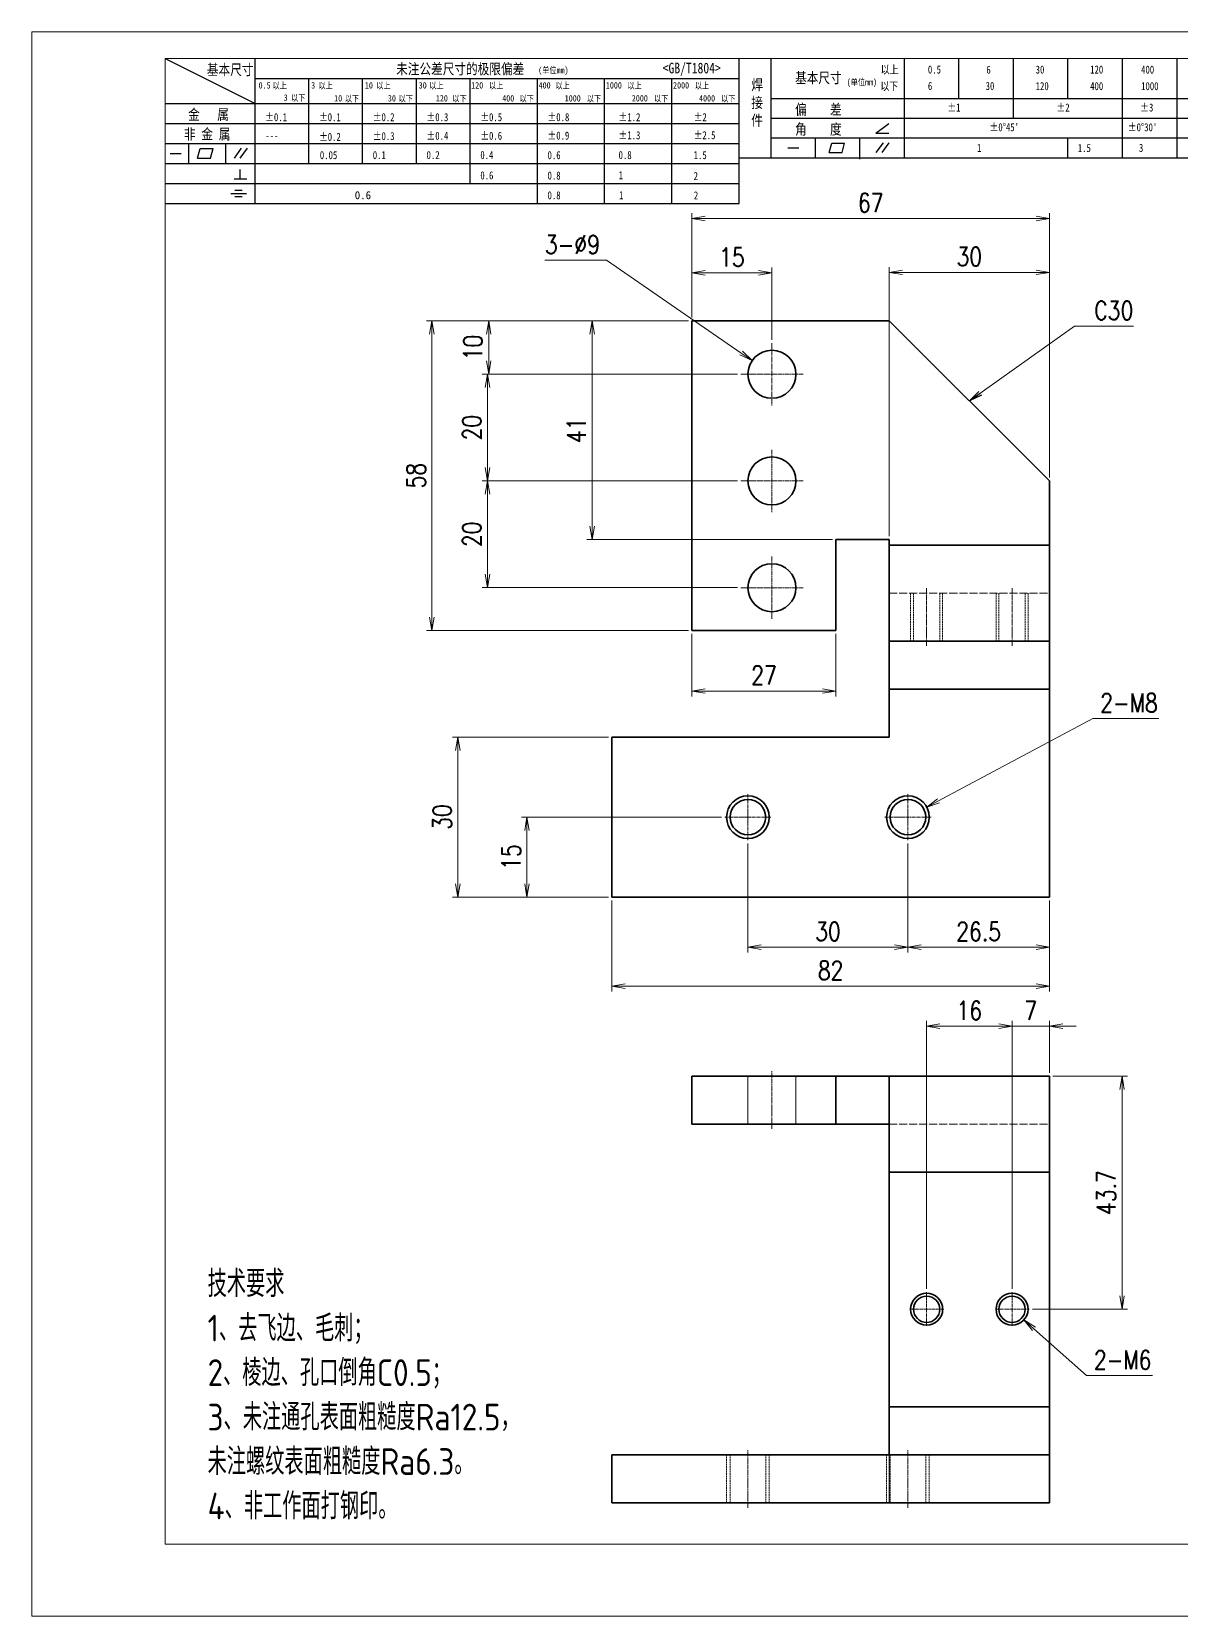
# Model space of a CAD drawing. Header units: millimetres. Extents: x 53130 to 124945, y -23470 to -1811.
# Drawn here: x 53130 to 53345.5, y -2526.1 to -2229.1 of the extents above; entities that cross this region are included whole.
import ezdxf

# ---------------------------------------------------------------- set-up
doc = ezdxf.new("R2010")
doc.units = ezdxf.units.MM
doc.header["$LTSCALE"] = 0.5
doc.linetypes.add('AM_ISO02W050x2', pattern=[3.75, 3, -0.75])
doc.linetypes.add('AM_ISO08W050x2', pattern=[9, 6, -0.75, 1.5, -0.75])
for name, color, linetype, lineweight in [('中心线', 2, 'AM_ISO08W050x2', 18), ('图框', 7, 'Continuous', 18), ('标注线', 3, 'Continuous', 18), ('粗实线', 7, 'Continuous', 35), ('虚线', 1, 'AM_ISO02W050x2', 18)]:
    doc.layers.add(name, color=color, linetype=linetype, lineweight=lineweight)
doc.layers.add('图\\M+19E79\\M+195B6\\M+18E9A', color=7, linetype='Continuous')
doc.layers.add('打印', color=7, linetype='Continuous', lineweight=15, plot=False)
doc.layers.add('打印-禁用', color=7, linetype='Continuous', lineweight=15, plot=False)
doc.styles.add('DIM', font='romans.shx', dxfattribs={"width": 0.8, "bigfont": 'bigfont.shx'})
doc.styles.add('国标', font='simfang.ttf', dxfattribs={"width": 0.8})
doc.styles.add('机械长仿宋', font='gbenor.shx', dxfattribs={"height": 1, "bigfont": 'gbcbig.shx'})
doc.dimstyles.new('XR 1-1', dxfattribs={"dimtxt": 3.5, "dimasz": 2.5, "dimexe": 1, "dimexo": 0.625, "dimgap": 1.2, "dimtad": 1, "dimtoh": 1, "dimdsep": 46, "dimtxsty": 'DIM', "dimblk": 'OPEN', "dimcen": 0, "dimclrd": 8, "dimclre": 8, "dimclrt": 2, "dimazin": 2, "dimtfac": 0.5, "dimtmove": 0, "dimatfit": 3, "dimldrblk": 'OPEN', "dimfxl": 0, "dimtolj": 2, "dimlwd": 18, "dimlwe": 18, "dimarcsym": 0})
doc.dimstyles.new('XR 1-1$0', dxfattribs={"dimtxt": 3.5, "dimasz": 2.5, "dimexe": 1, "dimexo": 0.625, "dimgap": 1.2, "dimtad": 1, "dimzin": 9, "dimdsep": 46, "dimtxsty": 'DIM', "dimblk": 'OPEN', "dimcen": 0, "dimclrd": 8, "dimclre": 8, "dimclrt": 2, "dimazin": 2, "dimtfac": 0.5, "dimtmove": 0, "dimatfit": 3, "dimldrblk": 'OPEN', "dimfxl": 0, "dimtolj": 2, "dimlwd": 18, "dimlwe": 18, "dimarcsym": 0})
doc.dimstyles.new('XR 1-1$3', dxfattribs={"dimtxt": 3.5, "dimasz": 2.5, "dimexe": 1, "dimexo": 0.625, "dimgap": 1.2, "dimtad": 1, "dimtoh": 1, "dimdsep": 46, "dimtxsty": 'DIM', "dimblk": 'OPEN', "dimcen": 0, "dimclrd": 8, "dimclre": 8, "dimclrt": 2, "dimazin": 2, "dimtfac": 0.5, "dimtofl": 0, "dimtmove": 0, "dimatfit": 3, "dimldrblk": 'OPEN', "dimfxl": 0, "dimtolj": 2, "dimlwd": 18, "dimlwe": 18, "dimarcsym": 0})

# ---------------------------------------------------------------- blocks, each defined once
blk = doc.blocks.new('GZDEH零件A3图框V01版')
at = {"layer": '图\\M+19E79\\M+195B6\\M+18E9A', "color": 9}
for p, q in [((2882.49, -1554.46), (2899.37, -1562.92)), ((2899.37, -1581.67), (2899.37, -1554.46)), ((2990.09, -1581.67), (2990.09, -1554.46)), ((2996.09, -1573.08), (2996.09, -1554.46)), ((3021.09, -1561.98), (3021.09, -1554.46)), ((3031.31, -1561.98), (3031.31, -1554.46)), ((3041.53, -1561.98), (3041.53, -1554.46)), ((3051.75, -1561.98), (3051.75, -1554.46)), ((3061.98, -1561.98), (3061.98, -1554.46)), ((3072.2, -1561.98), (3072.2, -1554.46)), ((2899.37, -1558.24), (2990.09, -1558.24)), ((2909.45, -1574.17), (2909.45, -1558.24)), ((2919.53, -1574.17), (2919.53, -1558.24)), ((2929.61, -1574.17), (2929.61, -1558.24)), ((2939.69, -1577.92), (2939.69, -1558.24)), ((2952.29, -1581.67), (2952.29, -1558.24)), ((2964.89, -1581.67), (2964.89, -1558.24)), ((2977.49, -1581.67), (2977.49, -1558.24)), ((2996.09, -1561.98), (3113.09, -1561.98)), ((3021.09, -1573.08), (3021.09, -1561.98)), ((3041.53, -1565.68), (3041.53, -1561.98)), ((3061.98, -1573.08), (3061.98, -1561.98)), ((3072.2, -1573.08), (3072.2, -1561.98)), ((2882.49, -1562.92), (2990.09, -1562.92)), ((2882.49, -1566.67), (2990.09, -1566.67)), ((2996.09, -1565.68), (3113.09, -1565.68)), ((3015.75, -1568.51), (3018.15, -1566.66)), ((2882.49, -1570.42), (2990.09, -1570.42)), ((2886.92, -1574.12), (2886.92, -1570.42)), ((2893.91, -1574.12), (2893.91, -1570.42)), ((2996.09, -1569.38), (3113.09, -1569.38)), ((3004.42, -1573.08), (3004.42, -1569.38)), ((3006.97, -1572.12), (3007.45, -1570.33)), ((3007.45, -1570.33), (3009.86, -1570.33)), ((3009.39, -1572.12), (3009.86, -1570.33)), ((3012.75, -1573.08), (3012.75, -1569.38)), ((3015.75, -1568.51), (3018.15, -1568.51)), ((3015.81, -1572.12), (3017.15, -1570.26)), ((3016.89, -1572.12), (3018.23, -1570.26)), ((3051.75, -1573.08), (3051.75, -1569.38)), ((2883.43, -1572.27), (2885.49, -1572.27)), ((2888.59, -1573.16), (2889.07, -1571.37)), ((2888.59, -1573.16), (2891, -1573.16)), ((2889.07, -1571.37), (2891.48, -1571.37)), ((2891, -1573.16), (2891.48, -1571.37)), ((2895.52, -1573.16), (2896.85, -1571.3)), ((2896.6, -1573.16), (2897.94, -1571.3)), ((2990.09, -1573.08), (3113.09, -1573.08)), ((2999.26, -1571.23), (3001.32, -1571.23)), ((3006.97, -1572.12), (3009.39, -1572.12)), ((3012.75, -1573.33), (3012.75, -1573.08)), ((2882.49, -1574.17), (2990.09, -1574.17)), ((2895.42, -1577.05), (2897.81, -1577.05)), ((2896.58, -1577.05), (2896.58, -1575.28)), ((2882.49, -1577.92), (2990.09, -1577.92)), ((2894.79, -1579.77), (2897.77, -1579.77)), ((2895.57, -1579.17), (2896.92, -1579.17)), ((2882.49, -1581.67), (2990.09, -1581.67)), ((2895.57, -1580.37), (2896.93, -1580.37))]:
    blk.add_line(p, q, dxfattribs=at)
at = {"layer": '图框', "linetype": 'Continuous'}
for p, q in [((2882.49, -1554.46), (2882.49, -1832.96)), ((3272.49, -1554.46), (2882.49, -1554.46)), ((2882.49, -1832.96), (3272.49, -1832.96))]:
    blk.add_line(p, q, dxfattribs=at)
at = {"layer": '打印-禁用', "linetype": 'Continuous'}
for p, q in [((2857.49, -1549.46), (2857.49, -1846.46)), ((3277.49, -1549.46), (2857.49, -1549.46)), ((2857.49, -1846.46), (3277.49, -1846.46))]:
    blk.add_line(p, q, dxfattribs=at)
at = {"layer": '图\\M+19E79\\M+195B6\\M+18E9A', "color": 9, "style": '国标', "width": 0.8}
for s, height, p in [('基本尺寸', 2, (2890.33, -1557.58)), ('未注公差尺寸的极限偏差', 2, (2925.81, -1557.44)), ('<GB/T1804>', 2, (2975.78, -1557.27)), ('以上', 1.5, (3016.64, -1557.33)), ('0.5', 1.5, (3025.49, -1557.3)), ('6', 1.5, (3036.45, -1557.34)), ('30', 1.5, (3045.69, -1557.31)), ('120', 1.5, (3055.91, -1557.31)), ('400', 1.5, (3065.46, -1557.31)), ('30', 1.2, (2930.04, -1560.11)), ('基本尺寸', 2, (3000.6, -1559.1)), ('以下', 1.5, (3016.58, -1560.43)), ('6', 1.5, (3025.49, -1560.38)), ('30', 1.5, (3036.31, -1560.39)), ('120', 1.5, (3045.69, -1560.41)), ('400', 1.5, (3055.91, -1560.41)), ('1000', 1.5, (3065.46, -1560.41)), ('金   属', 2, (2886.82, -1565.98)), ('±0.1', 1.5, (2901.27, -1566.23)), ('±0.1', 1.5, (2911.35, -1566.23)), ('±0.2', 1.5, (2921.43, -1566.23)), ('±0.3', 1.5, (2931.51, -1566.23)), ('±0.5', 1.5, (2941.59, -1566.23)), ('±0.8', 1.5, (2954.19, -1566.23)), ('±1.2', 1.5, (2967.51, -1566.23)), ('±2', 1.5, (2981.58, -1566.23)), ('偏    差', 2, (3000.6, -1565.04)), ('±1', 1.5, (3029.16, -1564.42)), ('±2', 1.5, (3049.61, -1564.42)), ('±3', 1.5, (3065.3, -1564.42)), ('非 金 属', 2, (2886.02, -1569.65)), ('±0.3', 1.5, (2921.43, -1569.77)), ('±0.4', 1.5, (2931.51, -1569.71)), ('±0.6', 1.5, (2941.59, -1569.71)), ('±0.9', 1.5, (2954.19, -1569.68)), ('±1.3', 1.5, (2967.51, -1569.62)), ('±2.5', 1.5, (2981.58, -1569.61)), ('角    度', 2, (3000.6, -1568.74)), ("±0%%D45'", 1.5, (3037.06, -1568.12)), ("±0%%D30'", 1.5, (3062.98, -1568.12)), ('---', 1.5, (2901.27, -1569.65)), ('±0.2', 1.5, (2911.35, -1569.92)), ('1', 1.5, (3034.69, -1571.98)), ('1.5', 1.5, (3053.59, -1572.01)), ('3', 1.5, (3065.05, -1571.98)), ('0.1', 1.5, (2921.43, -1573.34)), ('0.2', 1.5, (2931.51, -1573.33)), ('0.4', 1.5, (2941.59, -1573.33)), ('0.6', 1.5, (2954.19, -1573.35)), ('0.8', 1.5, (2967.51, -1573.33)), ('1.5', 1.5, (2981.58, -1573.34)), ('0.6', 1.5, (2941.59, -1577.14)), ('0.8', 1.5, (2954.19, -1577.17)), ('1', 1.5, (2967.51, -1577.12)), ('2', 1.5, (2981.58, -1577.26)), ('0.8', 1.5, (2954.19, -1580.87)), ('1', 1.5, (2967.59, -1580.86)), ('2', 1.5, (2981.62, -1580.89))]:
    blk.add_text(s, height=height, dxfattribs=at).set_placement(p)
at = {"layer": '图\\M+19E79\\M+195B6\\M+18E9A', "color": 9, "lineweight": 15, "style": '国标', "width": 0.8}
for s, p in [('(单位mm)', (2952.44, -1557.27)), ('0.5', (2900.03, -1560.11)), ('以上', (2902.64, -1560.16)), ('3', (2909.88, -1560.11)), ('以上', (2911.25, -1560.16)), ('10', (2919.96, -1560.11)), ('以上', (2922.09, -1560.16)), ('以上', (2932.02, -1560.16)), ('120', (2939.88, -1560.11)), ('以上', (2943.21, -1560.16)), ('400', (2952.52, -1560.11)), ('以上', (2955.68, -1560.16)), ('1000', (2965.12, -1560.11)), ('以上', (2969.16, -1560.16)), ('2000', (2977.72, -1560.11)), ('以上', (2981.8, -1560.16)), ('(单位mm)', (3010.27, -1559.51)), ('3', (2904.73, -1562.41)), ('以下', (2906.1, -1562.46)), ('10', (2914.19, -1562.54)), ('以下', (2916.18, -1562.59)), ('30', (2924.27, -1562.54)), ('以下', (2926.26, -1562.59)), ('120', (2933.26, -1562.54)), ('以下', (2936.34, -1562.59)), ('400', (2945.7, -1562.54)), ('以下', (2948.94, -1562.59)), ('1000', (2957.41, -1562.54)), ('以下', (2961.54, -1562.59)), ('2000', (2969.99, -1562.54)), ('以下', (2974.14, -1562.59)), ('4000', (2982.59, -1562.54)), ('以下', (2986.74, -1562.59))]:
    blk.add_text(s, height=1.2, dxfattribs=at).set_placement(p)
at = {"layer": '图\\M+19E79\\M+195B6\\M+18E9A', "color": 9, "lineweight": 13, "style": '国标'}
blk.add_text('0.6', height=1.5, dxfattribs=at).set_placement((2918.05, -1580.85))
at = {"layer": '图\\M+19E79\\M+195B6\\M+18E9A', "color": 9, "style": '国标'}
for s, insert, char_height, width, attachment_point in [('焊\\P接\\P件', (2992.39, -1558.41), 2, 3.1877, 1), ('0.05', (2911.51, -1573.37), 1.5, 5.1982, 7)]:
    blk.add_mtext(s, dxfattribs=dict(at, insert=insert, char_height=char_height, width=width, attachment_point=attachment_point))
blk = doc.blocks.new('DEH A3')
at = {"layer": '图框'}
blk.add_blockref('GZDEH零件A3图框V01版', (-2857.49, 1846.46), dxfattribs=at)
blk = doc.blocks.new('_Open')
at = {"color": 0, "linetype": 'ByBlock', "lineweight": -2}
for p, q in [((-1, 0.17), (0, 0)), ((-1, -0.17), (0, 0)), ((0, 0), (-1, 0))]:
    blk.add_line(p, q, dxfattribs=at)
blk = doc.blocks.new('*D55')
at = {"layer": 'Defpoints', "color": 0, "transparency": 16777216}
for p in [(53320.79, -2264.11), (53253.79, -2283.31), (53320.79, -2313.31)]:
    blk.add_point(p, dxfattribs=at)
at = {"layer": '标注线', "color": 8, "lineweight": 18, "transparency": 16777216}
for p, q in [((53253.79, -2282.69), (53253.79, -2263.11)), ((53320.79, -2312.69), (53320.79, -2263.11)), ((53256.29, -2264.11), (53318.29, -2264.11))]:
    blk.add_line(p, q, dxfattribs=at)
at = {"layer": '标注线', "color": 8, "linetype": 'ByBlock', "lineweight": 18, "transparency": 16777216, "xscale": 2.5, "yscale": 2.5, "zscale": 2.5, "rotation": 180}
blk.add_blockref('_Open', (53253.79, -2264.11), dxfattribs=at)
at = {"layer": '标注线', "color": 8, "linetype": 'ByBlock', "lineweight": 18, "transparency": 16777216, "xscale": 2.5, "yscale": 2.5, "zscale": 2.5}
blk.add_blockref('_Open', (53320.79, -2264.11), dxfattribs=at)
at = {"layer": '标注线', "color": 2, "transparency": 16777216, "insert": (53287.29, -2261.16), "char_height": 3.5, "attachment_point": 5, "style": 'DIM'}
blk.add_mtext('\\A2;67', dxfattribs=at)
blk = doc.blocks.new('*D56')
at = {"layer": 'Defpoints', "color": 0, "transparency": 16777216}
for p in [(53238.79, -2391.31), (53320.79, -2391.31), (53320.79, -2407.99)]:
    blk.add_point(p, dxfattribs=at)
at = {"layer": '标注线', "color": 8, "lineweight": 18, "transparency": 16777216}
for p, q in [((53238.79, -2391.94), (53238.79, -2408.99)), ((53320.79, -2391.94), (53320.79, -2408.99)), ((53241.29, -2407.99), (53318.29, -2407.99))]:
    blk.add_line(p, q, dxfattribs=at)
at = {"layer": '标注线', "color": 8, "linetype": 'ByBlock', "lineweight": 18, "transparency": 16777216, "xscale": 2.5, "yscale": 2.5, "zscale": 2.5, "rotation": 180}
blk.add_blockref('_Open', (53238.79, -2407.99), dxfattribs=at)
at = {"layer": '标注线', "color": 8, "linetype": 'ByBlock', "lineweight": 18, "transparency": 16777216, "xscale": 2.5, "yscale": 2.5, "zscale": 2.5}
blk.add_blockref('_Open', (53320.79, -2407.99), dxfattribs=at)
at = {"layer": '标注线', "color": 2, "transparency": 16777216, "insert": (53279.79, -2405.04), "char_height": 3.5, "attachment_point": 5, "style": 'DIM'}
blk.add_mtext('\\A2;82', dxfattribs=at)
blk = doc.blocks.new('*D57')
at = {"layer": 'Defpoints', "color": 0, "transparency": 16777216}
for p in [(53209.92, -2361.31), (53238.79, -2361.31), (53238.79, -2391.31)]:
    blk.add_point(p, dxfattribs=at)
at = {"layer": '标注线', "color": 8, "lineweight": 18, "transparency": 16777216}
for p, q in [((53238.17, -2361.31), (53208.92, -2361.31)), ((53209.92, -2388.81), (53209.92, -2363.81)), ((53238.17, -2391.31), (53208.92, -2391.31))]:
    blk.add_line(p, q, dxfattribs=at)
at = {"layer": '标注线', "color": 8, "linetype": 'ByBlock', "lineweight": 18, "transparency": 16777216, "xscale": 2.5, "yscale": 2.5, "zscale": 2.5}
for p, rotation in [((53209.92, -2361.31), 90), ((53209.92, -2391.31), 270)]:
    blk.add_blockref('_Open', p, dxfattribs=dict(at, rotation=rotation))
at = {"layer": '标注线', "color": 2, "transparency": 16777216, "insert": (53206.97, -2376.31), "char_height": 3.5, "attachment_point": 5, "rotation": 90, "style": 'DIM'}
blk.add_mtext('\\A2;30', dxfattribs=at)
blk = doc.blocks.new('*D58')
at = {"layer": 'Defpoints', "color": 0, "transparency": 16777216}
for p in [(53253.79, -2341.31), (53280.79, -2341.31), (53253.79, -2352.69)]:
    blk.add_point(p, dxfattribs=at)
at = {"layer": '标注线', "color": 8, "lineweight": 18, "transparency": 16777216}
for p, q in [((53253.79, -2341.94), (53253.79, -2353.69)), ((53280.79, -2341.94), (53280.79, -2353.69)), ((53278.29, -2352.69), (53256.29, -2352.69))]:
    blk.add_line(p, q, dxfattribs=at)
at = {"layer": '标注线', "color": 8, "linetype": 'ByBlock', "lineweight": 18, "transparency": 16777216, "xscale": 2.5, "yscale": 2.5, "zscale": 2.5, "rotation": 180}
blk.add_blockref('_Open', (53253.79, -2352.69), dxfattribs=at)
at = {"layer": '标注线', "color": 8, "linetype": 'ByBlock', "lineweight": 18, "transparency": 16777216, "xscale": 2.5, "yscale": 2.5, "zscale": 2.5}
blk.add_blockref('_Open', (53280.79, -2352.69), dxfattribs=at)
at = {"layer": '标注线', "color": 2, "transparency": 16777216, "insert": (53267.29, -2349.74), "char_height": 3.5, "attachment_point": 5, "style": 'DIM'}
blk.add_mtext('\\A2;27', dxfattribs=at)
blk = doc.blocks.new('*D59')
at = {"layer": 'Defpoints', "color": 0, "transparency": 16777216}
for p in [(53205.05, -2283.31), (53253.79, -2283.31), (53253.79, -2341.31)]:
    blk.add_point(p, dxfattribs=at)
at = {"layer": '标注线', "color": 8, "lineweight": 18, "transparency": 16777216}
for p, q in [((53253.17, -2283.31), (53204.05, -2283.31)), ((53205.05, -2338.81), (53205.05, -2285.81)), ((53253.17, -2341.31), (53204.05, -2341.31))]:
    blk.add_line(p, q, dxfattribs=at)
at = {"layer": '标注线', "color": 8, "linetype": 'ByBlock', "lineweight": 18, "transparency": 16777216, "xscale": 2.5, "yscale": 2.5, "zscale": 2.5}
for p, rotation in [((53205.05, -2283.31), 90), ((53205.05, -2341.31), 270)]:
    blk.add_blockref('_Open', p, dxfattribs=dict(at, rotation=rotation))
at = {"layer": '标注线', "color": 2, "transparency": 16777216, "insert": (53202.1, -2312.31), "char_height": 3.5, "attachment_point": 5, "rotation": 90, "style": 'DIM'}
blk.add_mtext('\\A2;58', dxfattribs=at)
blk = doc.blocks.new('*D60')
at = {"layer": 'Defpoints', "color": 0, "transparency": 16777216}
for p in [(53235.09, -2283.31), (53253.79, -2283.31), (53280.79, -2324.31)]:
    blk.add_point(p, dxfattribs=at)
at = {"layer": '标注线', "color": 8, "lineweight": 18, "transparency": 16777216}
for p, q in [((53253.17, -2283.31), (53234.09, -2283.31)), ((53235.09, -2321.81), (53235.09, -2285.81)), ((53280.17, -2324.31), (53234.09, -2324.31))]:
    blk.add_line(p, q, dxfattribs=at)
at = {"layer": '标注线', "color": 8, "linetype": 'ByBlock', "lineweight": 18, "transparency": 16777216, "xscale": 2.5, "yscale": 2.5, "zscale": 2.5}
for p, rotation in [((53235.09, -2283.31), 90), ((53235.09, -2324.31), 270)]:
    blk.add_blockref('_Open', p, dxfattribs=dict(at, rotation=rotation))
at = {"layer": '标注线', "color": 2, "transparency": 16777216, "insert": (53232.14, -2303.81), "char_height": 3.5, "attachment_point": 5, "rotation": 90, "style": 'DIM'}
blk.add_mtext('\\A2;41', dxfattribs=at)
blk = doc.blocks.new('*D61')
at = {"layer": 'Defpoints', "color": 0, "transparency": 16777216}
for p in [(53320.79, -2274.21), (53320.79, -2313.31), (53290.79, -2324.31)]:
    blk.add_point(p, dxfattribs=at)
at = {"layer": '标注线', "color": 8, "lineweight": 18, "transparency": 16777216}
for p, q in [((53290.79, -2323.69), (53290.79, -2273.21)), ((53293.29, -2274.21), (53318.29, -2274.21)), ((53320.79, -2312.69), (53320.79, -2273.21))]:
    blk.add_line(p, q, dxfattribs=at)
at = {"layer": '标注线', "color": 8, "linetype": 'ByBlock', "lineweight": 18, "transparency": 16777216, "xscale": 2.5, "yscale": 2.5, "zscale": 2.5, "rotation": 180}
blk.add_blockref('_Open', (53290.79, -2274.21), dxfattribs=at)
at = {"layer": '标注线', "color": 8, "linetype": 'ByBlock', "lineweight": 18, "transparency": 16777216, "xscale": 2.5, "yscale": 2.5, "zscale": 2.5}
blk.add_blockref('_Open', (53320.79, -2274.21), dxfattribs=at)
at = {"layer": '标注线', "color": 2, "transparency": 16777216, "insert": (53305.79, -2271.26), "char_height": 3.5, "attachment_point": 5, "style": 'DIM'}
blk.add_mtext('\\A2;30', dxfattribs=at)
blk = doc.blocks.new('*D62')
at = {"layer": 'Defpoints', "color": 0, "transparency": 16777216}
for p in [(53253.79, -2283.31), (53215.69, -2293.31), (53262.94, -2293.31)]:
    blk.add_point(p, dxfattribs=at)
at = {"layer": '标注线', "color": 8, "lineweight": 18, "transparency": 16777216}
for p, q in [((53253.17, -2283.31), (53214.69, -2283.31)), ((53215.69, -2285.81), (53215.69, -2290.81)), ((53262.32, -2293.31), (53214.69, -2293.31))]:
    blk.add_line(p, q, dxfattribs=at)
at = {"layer": '标注线', "color": 8, "linetype": 'ByBlock', "lineweight": 18, "transparency": 16777216, "xscale": 2.5, "yscale": 2.5, "zscale": 2.5}
for p, rotation in [((53215.69, -2283.31), 90), ((53215.69, -2293.31), 270)]:
    blk.add_blockref('_Open', p, dxfattribs=dict(at, rotation=rotation))
at = {"layer": '标注线', "color": 2, "transparency": 16777216, "insert": (53212.74, -2288.31), "char_height": 3.5, "attachment_point": 5, "rotation": 90, "style": 'DIM'}
blk.add_mtext('\\A2;10', dxfattribs=at)
blk = doc.blocks.new('*D63')
at = {"layer": 'Defpoints', "color": 0, "transparency": 16777216}
for p in [(53262.32, -2293.31), (53215.48, -2313.31), (53262.94, -2313.31)]:
    blk.add_point(p, dxfattribs=at)
at = {"layer": '标注线', "color": 8, "lineweight": 18, "transparency": 16777216}
for p, q in [((53261.69, -2293.31), (53214.48, -2293.31)), ((53215.48, -2295.81), (53215.48, -2310.81)), ((53262.32, -2313.31), (53214.48, -2313.31))]:
    blk.add_line(p, q, dxfattribs=at)
at = {"layer": '标注线', "color": 8, "linetype": 'ByBlock', "lineweight": 18, "transparency": 16777216, "xscale": 2.5, "yscale": 2.5, "zscale": 2.5}
for p, rotation in [((53215.48, -2293.31), 90), ((53215.48, -2313.31), 270)]:
    blk.add_blockref('_Open', p, dxfattribs=dict(at, rotation=rotation))
at = {"layer": '标注线', "color": 2, "transparency": 16777216, "insert": (53212.53, -2303.31), "char_height": 3.5, "attachment_point": 5, "rotation": 90, "style": 'DIM'}
blk.add_mtext('\\A2;20', dxfattribs=at)
blk = doc.blocks.new('*D64')
at = {"layer": 'Defpoints', "color": 0, "transparency": 16777216}
for p in [(53262.32, -2313.31), (53215.48, -2333.31), (53262.94, -2333.31)]:
    blk.add_point(p, dxfattribs=at)
at = {"layer": '标注线', "color": 8, "lineweight": 18, "transparency": 16777216}
for p, q in [((53261.69, -2313.31), (53214.48, -2313.31)), ((53215.48, -2315.81), (53215.48, -2330.81)), ((53262.32, -2333.31), (53214.48, -2333.31))]:
    blk.add_line(p, q, dxfattribs=at)
at = {"layer": '标注线', "color": 8, "linetype": 'ByBlock', "lineweight": 18, "transparency": 16777216, "xscale": 2.5, "yscale": 2.5, "zscale": 2.5}
for p, rotation in [((53215.48, -2313.31), 90), ((53215.48, -2333.31), 270)]:
    blk.add_blockref('_Open', p, dxfattribs=dict(at, rotation=rotation))
at = {"layer": '标注线', "color": 2, "transparency": 16777216, "insert": (53212.53, -2323.31), "char_height": 3.5, "attachment_point": 5, "rotation": 90, "style": 'DIM'}
blk.add_mtext('\\A2;20', dxfattribs=at)
blk = doc.blocks.new('*D65')
at = {"layer": 'Defpoints', "color": 0, "transparency": 16777216}
for p in [(53268.79, -2274.32), (53253.79, -2283.31), (53268.79, -2287.46)]:
    blk.add_point(p, dxfattribs=at)
at = {"layer": '标注线', "color": 8, "lineweight": 18, "transparency": 16777216}
for p, q in [((53253.79, -2282.69), (53253.79, -2273.32)), ((53256.29, -2274.32), (53266.29, -2274.32)), ((53268.79, -2286.84), (53268.79, -2273.32))]:
    blk.add_line(p, q, dxfattribs=at)
at = {"layer": '标注线', "color": 8, "linetype": 'ByBlock', "lineweight": 18, "transparency": 16777216, "xscale": 2.5, "yscale": 2.5, "zscale": 2.5, "rotation": 180}
blk.add_blockref('_Open', (53253.79, -2274.32), dxfattribs=at)
at = {"layer": '标注线', "color": 8, "linetype": 'ByBlock', "lineweight": 18, "transparency": 16777216, "xscale": 2.5, "yscale": 2.5, "zscale": 2.5}
blk.add_blockref('_Open', (53268.79, -2274.32), dxfattribs=at)
at = {"layer": '标注线', "color": 2, "transparency": 16777216, "insert": (53261.29, -2271.37), "char_height": 3.5, "attachment_point": 5, "style": 'DIM'}
blk.add_mtext('\\A2;15', dxfattribs=at)
blk = doc.blocks.new('*D66')
at = {"layer": 'Defpoints', "color": 0, "transparency": 16777216}
for p in [(53265.09, -2290.76), (53272.5, -2295.87)]:
    blk.add_point(p, dxfattribs=at)
at = {"layer": '标注线', "color": 8, "lineweight": 18, "transparency": 16777216}
for p in [(53226.19, -2271.94), (53263.03, -2289.34)]:
    blk.add_line(p, (53237.79, -2271.94), dxfattribs=at)
at = {"layer": '标注线', "color": 8, "linetype": 'ByBlock', "lineweight": 18, "transparency": 16777216, "xscale": 2.5, "yscale": 2.5, "zscale": 2.5, "rotation": 325.4130360958657}
blk.add_blockref('_Open', (53265.09, -2290.76), dxfattribs=at)
at = {"layer": '标注线', "color": 2, "transparency": 16777216, "insert": (53231.39, -2268.99), "char_height": 3.5, "attachment_point": 5, "style": 'DIM'}
blk.add_mtext('\\A2;\\A2;3-∅9', dxfattribs=at)
blk = doc.blocks.new('*D67')
at = {"layer": 'Defpoints', "color": 0, "transparency": 16777216}
for p in [(53294.29, -2380.64), (53320.79, -2391.31), (53294.29, -2400.71)]:
    blk.add_point(p, dxfattribs=at)
at = {"layer": '标注线', "color": 8, "lineweight": 18, "transparency": 16777216}
for p, q in [((53294.29, -2381.26), (53294.29, -2401.71)), ((53320.79, -2391.94), (53320.79, -2401.71)), ((53318.29, -2400.71), (53296.79, -2400.71))]:
    blk.add_line(p, q, dxfattribs=at)
at = {"layer": '标注线', "color": 8, "linetype": 'ByBlock', "lineweight": 18, "transparency": 16777216, "xscale": 2.5, "yscale": 2.5, "zscale": 2.5, "rotation": 180}
blk.add_blockref('_Open', (53294.29, -2400.71), dxfattribs=at)
at = {"layer": '标注线', "color": 8, "linetype": 'ByBlock', "lineweight": 18, "transparency": 16777216, "xscale": 2.5, "yscale": 2.5, "zscale": 2.5}
blk.add_blockref('_Open', (53320.79, -2400.71), dxfattribs=at)
at = {"layer": '标注线', "color": 2, "transparency": 16777216, "insert": (53307.54, -2397.76), "char_height": 3.5, "attachment_point": 5, "style": 'DIM'}
blk.add_mtext('\\A2;26.5', dxfattribs=at)
blk = doc.blocks.new('*D68')
at = {"layer": 'Defpoints', "color": 0, "transparency": 16777216}
for p in [(53264.29, -2380.64), (53294.29, -2380.64), (53264.29, -2400.71)]:
    blk.add_point(p, dxfattribs=at)
at = {"layer": '标注线', "color": 8, "lineweight": 18, "transparency": 16777216}
for p, q in [((53264.29, -2381.26), (53264.29, -2401.71)), ((53294.29, -2381.26), (53294.29, -2401.71)), ((53291.79, -2400.71), (53266.79, -2400.71))]:
    blk.add_line(p, q, dxfattribs=at)
at = {"layer": '标注线', "color": 8, "linetype": 'ByBlock', "lineweight": 18, "transparency": 16777216, "xscale": 2.5, "yscale": 2.5, "zscale": 2.5, "rotation": 180}
blk.add_blockref('_Open', (53264.29, -2400.71), dxfattribs=at)
at = {"layer": '标注线', "color": 8, "linetype": 'ByBlock', "lineweight": 18, "transparency": 16777216, "xscale": 2.5, "yscale": 2.5, "zscale": 2.5}
blk.add_blockref('_Open', (53294.29, -2400.71), dxfattribs=at)
at = {"layer": '标注线', "color": 2, "transparency": 16777216, "insert": (53279.29, -2397.76), "char_height": 3.5, "attachment_point": 5, "style": 'DIM'}
blk.add_mtext('\\A2;30', dxfattribs=at)
blk = doc.blocks.new('*D69')
at = {"layer": 'Defpoints', "color": 0, "transparency": 16777216}
for p in [(53259.97, -2376.31), (53222.87, -2391.31), (53238.79, -2391.31)]:
    blk.add_point(p, dxfattribs=at)
at = {"layer": '标注线', "color": 8, "lineweight": 18, "transparency": 16777216}
for p, q in [((53259.35, -2376.31), (53221.87, -2376.31)), ((53222.87, -2378.81), (53222.87, -2388.81)), ((53238.17, -2391.31), (53221.87, -2391.31))]:
    blk.add_line(p, q, dxfattribs=at)
at = {"layer": '标注线', "color": 8, "linetype": 'ByBlock', "lineweight": 18, "transparency": 16777216, "xscale": 2.5, "yscale": 2.5, "zscale": 2.5}
for p, rotation in [((53222.87, -2376.31), 90), ((53222.87, -2391.31), 270)]:
    blk.add_blockref('_Open', p, dxfattribs=dict(at, rotation=rotation))
at = {"layer": '标注线', "color": 2, "transparency": 16777216, "insert": (53219.92, -2383.81), "char_height": 3.5, "attachment_point": 5, "rotation": 90, "style": 'DIM'}
blk.add_mtext('\\A2;15', dxfattribs=at)
blk = doc.blocks.new('*D70')
at = {"layer": 'Defpoints', "color": 0, "transparency": 16777216}
for p in [(53297.82, -2374.43), (53290.76, -2378.2)]:
    blk.add_point(p, dxfattribs=at)
at = {"layer": '标注线', "color": 8, "lineweight": 18, "transparency": 16777216}
for p in [(53300.03, -2373.26), (53341.33, -2357.84)]:
    blk.add_line(p, (53328.93, -2357.84), dxfattribs=at)
at = {"layer": '标注线', "color": 8, "linetype": 'ByBlock', "lineweight": 18, "transparency": 16777216, "xscale": 2.5, "yscale": 2.5, "zscale": 2.5, "rotation": 208.0769614353027}
blk.add_blockref('_Open', (53297.82, -2374.43), dxfattribs=at)
at = {"layer": '标注线', "color": 2, "transparency": 16777216, "insert": (53335.73, -2354.89), "char_height": 3.5, "attachment_point": 5, "style": 'DIM'}
blk.add_mtext('\\A2;2-M8', dxfattribs=at)
blk = doc.blocks.new('*D76')
at = {"layer": 'Defpoints', "color": 0, "transparency": 16777216}
for p in [(53313.79, -2415.51), (53320.79, -2424.85), (53313.79, -2465.36)]:
    blk.add_point(p, dxfattribs=at)
at = {"layer": '标注线', "color": 8, "lineweight": 18, "transparency": 16777216}
for p, q in [((53313.79, -2464.73), (53313.79, -2414.51)), ((53320.79, -2424.23), (53320.79, -2414.51)), ((53311.29, -2415.51), (53308.79, -2415.51)), ((53320.79, -2415.51), (53313.79, -2415.51)), ((53323.29, -2415.51), (53325.79, -2415.51))]:
    blk.add_line(p, q, dxfattribs=at)
at = {"layer": '标注线', "color": 8, "linetype": 'ByBlock', "lineweight": 18, "transparency": 16777216, "xscale": 2.5, "yscale": 2.5, "zscale": 2.5}
blk.add_blockref('_Open', (53313.79, -2415.51), dxfattribs=at)
at = {"layer": '标注线', "color": 8, "linetype": 'ByBlock', "lineweight": 18, "transparency": 16777216, "xscale": 2.5, "yscale": 2.5, "zscale": 2.5, "rotation": 180}
blk.add_blockref('_Open', (53320.79, -2415.51), dxfattribs=at)
at = {"layer": '标注线', "color": 2, "transparency": 16777216, "insert": (53317.29, -2412.56), "char_height": 3.5, "attachment_point": 5, "style": 'DIM'}
blk.add_mtext('\\A2;7', dxfattribs=at)
blk = doc.blocks.new('*D77')
at = {"layer": 'Defpoints', "color": 0, "transparency": 16777216}
for p in [(53313.79, -2415.51), (53313.79, -2464.73), (53297.79, -2465.36)]:
    blk.add_point(p, dxfattribs=at)
at = {"layer": '标注线', "color": 8, "lineweight": 18, "transparency": 16777216}
for p, q in [((53297.79, -2464.73), (53297.79, -2414.51)), ((53313.79, -2464.11), (53313.79, -2414.51)), ((53300.29, -2415.51), (53311.29, -2415.51))]:
    blk.add_line(p, q, dxfattribs=at)
at = {"layer": '标注线', "color": 8, "linetype": 'ByBlock', "lineweight": 18, "transparency": 16777216, "xscale": 2.5, "yscale": 2.5, "zscale": 2.5, "rotation": 180}
blk.add_blockref('_Open', (53297.79, -2415.51), dxfattribs=at)
at = {"layer": '标注线', "color": 8, "linetype": 'ByBlock', "lineweight": 18, "transparency": 16777216, "xscale": 2.5, "yscale": 2.5, "zscale": 2.5}
blk.add_blockref('_Open', (53313.79, -2415.51), dxfattribs=at)
at = {"layer": '标注线', "color": 2, "transparency": 16777216, "insert": (53305.79, -2412.56), "char_height": 3.5, "attachment_point": 5, "style": 'DIM'}
blk.add_mtext('\\A2;16', dxfattribs=at)
blk = doc.blocks.new('*D78')
at = {"layer": 'Defpoints', "color": 0, "transparency": 16777216}
for p in [(53320.79, -2424.85), (53316.99, -2468.56), (53334.42, -2468.56)]:
    blk.add_point(p, dxfattribs=at)
at = {"layer": '标注线', "color": 8, "lineweight": 18, "transparency": 16777216}
for p, q in [((53321.42, -2424.85), (53335.42, -2424.85)), ((53334.42, -2427.35), (53334.42, -2466.06)), ((53317.61, -2468.56), (53335.42, -2468.56))]:
    blk.add_line(p, q, dxfattribs=at)
at = {"layer": '标注线', "color": 8, "linetype": 'ByBlock', "lineweight": 18, "transparency": 16777216, "xscale": 2.5, "yscale": 2.5, "zscale": 2.5}
for p, rotation in [((53334.42, -2424.85), 90), ((53334.42, -2468.56), 270)]:
    blk.add_blockref('_Open', p, dxfattribs=dict(at, rotation=rotation))
at = {"layer": '标注线', "color": 2, "transparency": 16777216, "insert": (53331.47, -2446.7), "char_height": 3.5, "attachment_point": 5, "rotation": 90, "style": 'DIM'}
blk.add_mtext('\\A2;43.7', dxfattribs=at)
blk = doc.blocks.new('*D79')
at = {"layer": 'Defpoints', "color": 0, "transparency": 16777216}
for p in [(53311.55, -2466.56), (53316.03, -2470.55)]:
    blk.add_point(p, dxfattribs=at)
at = {"layer": '标注线', "color": 8, "lineweight": 18, "transparency": 16777216}
for p in [(53317.89, -2472.22), (53340.13, -2481)]:
    blk.add_line(p, (53327.73, -2481), dxfattribs=at)
at = {"layer": '标注线', "color": 8, "linetype": 'ByBlock', "lineweight": 18, "transparency": 16777216, "xscale": 2.5, "yscale": 2.5, "zscale": 2.5, "rotation": 138.2351413969717}
blk.add_blockref('_Open', (53316.03, -2470.55), dxfattribs=at)
at = {"layer": '标注线', "color": 2, "transparency": 16777216, "insert": (53334.53, -2478.05), "char_height": 3.5, "attachment_point": 5, "style": 'DIM'}
blk.add_mtext('\\A2;2-M6', dxfattribs=at)

msp = doc.modelspace()

# ---------------------------------------------------------------- linework, layer by layer
at = {"layer": '中心线', "ltscale": 0.292499}
for p, q in [((53268.792, -2287.465), (53268.792, -2299.164)), ((53268.792, -2307.465), (53268.792, -2319.164)), ((53268.792, -2327.465), (53268.792, -2339.164))]:
    msp.add_line(p, q, dxfattribs=at)
at = {"layer": '中心线', "ltscale": 0.292505}
for p, q in [((53274.642, -2293.315), (53262.942, -2293.315)), ((53274.642, -2313.315), (53262.942, -2313.315)), ((53274.642, -2333.315), (53262.942, -2333.315))]:
    msp.add_line(p, q, dxfattribs=at)
at = {"layer": '中心线', "ltscale": 0.270015}
for p, q in [((53297.792, -2333.414), (53297.792, -2344.215)), ((53313.792, -2333.414), (53313.792, -2344.215))]:
    msp.add_line(p, q, dxfattribs=at)
at = {"layer": '中心线', "ltscale": 0.216028}
for p, q in [((53264.292, -2371.994), (53264.292, -2380.635)), ((53294.292, -2371.994), (53294.292, -2380.635)), ((53268.612, -2376.315), (53259.971, -2376.315)), ((53298.612, -2376.315), (53289.971, -2376.315))]:
    msp.add_line(p, q, dxfattribs=at)
at = {"layer": '中心线', "ltscale": 0.27}
for p, q in [((53268.792, -2434.754), (53268.792, -2423.954)), ((53264.292, -2505.754), (53264.292, -2494.954)), ((53294.292, -2505.754), (53294.292, -2494.954))]:
    msp.add_line(p, q, dxfattribs=at)
at = {"layer": '中心线', "ltscale": 0.159803}
for p, q in [((53297.792, -2465.36), (53297.792, -2471.752)), ((53313.792, -2465.36), (53313.792, -2471.752))]:
    msp.add_line(p, q, dxfattribs=at)
at = {"layer": '中心线', "ltscale": 0.159802}
for p, q in [((53300.988, -2468.556), (53294.596, -2468.556)), ((53316.988, -2468.556), (53310.596, -2468.556))]:
    msp.add_line(p, q, dxfattribs=at)
at = {"layer": '打印'}
msp.add_lwpolyline([(53130.025, -2229.107), (53550.025, -2229.107), (53550.025, -2526.107), (53130.025, -2526.107)], close=True, dxfattribs=at)
at = {"layer": '粗实线'}
for p, q in [((53253.792, -2341.315), (53253.792, -2283.315)), ((53253.792, -2283.315), (53290.792, -2283.315)), ((53320.792, -2313.315), (53290.792, -2283.315)), ((53290.792, -2325.315), (53320.792, -2325.315)), ((53253.792, -2341.315), (53280.792, -2341.315)), ((53290.792, -2343.315), (53320.792, -2343.315)), ((53290.792, -2352.315), (53320.792, -2352.315)), ((53320.792, -2391.315), (53320.792, -2352.315)), ((53238.792, -2361.315), (53238.792, -2391.315)), ((53253.792, -2361.315), (53290.792, -2361.315)), ((53320.792, -2391.315), (53238.792, -2391.315)), ((53253.792, -2424.854), (53280.792, -2424.854)), ((53290.792, -2424.854), (53320.792, -2424.854)), ((53253.792, -2433.854), (53280.792, -2433.854)), ((53290.792, -2442.854), (53320.792, -2442.854)), ((53290.792, -2442.854), (53290.792, -2486.854)), ((53320.792, -2486.854), (53320.792, -2442.854)), ((53290.792, -2486.854), (53320.792, -2486.854)), ((53320.792, -2495.854), (53238.792, -2495.854)), ((53320.792, -2504.854), (53238.792, -2504.854))]:
    msp.add_line(p, q, dxfattribs=at)
at = {"layer": '粗实线', "ltscale": 0.3}
msp.add_line((53320.792, -2313.315), (53320.792, -2325.315), dxfattribs=at)
at = {"layer": '粗实线', "ltscale": 0.25}
for p, q in [((53280.792, -2324.315), (53290.792, -2324.315)), ((53280.792, -2424.854), (53290.792, -2424.854)), ((53280.792, -2433.854), (53290.792, -2433.854))]:
    msp.add_line(p, q, dxfattribs=at)
at = {"layer": '粗实线', "ltscale": 0.425}
msp.add_line((53280.792, -2341.315), (53280.792, -2324.315), dxfattribs=at)
at = {"layer": '粗实线', "ltscale": 0.025}
msp.add_line((53290.792, -2325.315), (53290.792, -2324.315), dxfattribs=at)
at = {"layer": '粗实线', "ltscale": 0.45}
for p, q in [((53290.792, -2325.315), (53290.792, -2343.315)), ((53320.792, -2343.315), (53320.792, -2325.315)), ((53290.792, -2424.854), (53290.792, -2442.854)), ((53320.792, -2442.854), (53320.792, -2424.854))]:
    msp.add_line(p, q, dxfattribs=at)
at = {"layer": '粗实线', "ltscale": 0.225}
for p, q in [((53290.792, -2343.315), (53290.792, -2352.315)), ((53320.792, -2352.315), (53320.792, -2343.315)), ((53290.792, -2352.315), (53290.792, -2361.315)), ((53253.792, -2433.854), (53253.792, -2424.854)), ((53280.792, -2433.854), (53280.792, -2424.854)), ((53290.792, -2486.854), (53290.792, -2495.854)), ((53320.792, -2495.854), (53320.792, -2486.854)), ((53238.792, -2495.854), (53238.792, -2504.854)), ((53320.792, -2504.854), (53320.792, -2495.854))]:
    msp.add_line(p, q, dxfattribs=at)
at = {"layer": '粗实线', "ltscale": 0.375}
msp.add_line((53238.792, -2361.315), (53253.792, -2361.315), dxfattribs=at)
at = {"layer": '粗实线'}
for centre, radius in [((53268.792, -2293.315), 4.5), ((53268.792, -2313.315), 4.5), ((53268.792, -2333.315), 4.5), ((53264.292, -2376.315), 4), ((53264.292, -2376.315), 3.323), ((53294.292, -2376.315), 4), ((53294.292, -2376.315), 3.323), ((53297.792, -2468.556), 3), ((53297.792, -2468.556), 2.458), ((53313.792, -2468.556), 3), ((53313.792, -2468.556), 2.458)]:
    msp.add_circle(centre, radius, dxfattribs=at)
at = {"layer": '虚线'}
for p, q in [((53290.792, -2325.315), (53320.792, -2325.315)), ((53290.792, -2334.315), (53320.792, -2334.315)), ((53290.792, -2352.315), (53320.792, -2352.315)), ((53290.792, -2433.854), (53320.792, -2433.854)), ((53290.792, -2442.854), (53320.792, -2442.854)), ((53290.792, -2486.854), (53320.792, -2486.854))]:
    msp.add_line(p, q, dxfattribs=at)
at = {"layer": '虚线', "ltscale": 0.225}
for p, q in [((53294.792, -2334.315), (53294.792, -2343.315)), ((53295.333, -2334.315), (53295.333, -2343.315)), ((53300.25, -2334.315), (53300.25, -2343.315)), ((53300.792, -2334.315), (53300.792, -2343.315)), ((53310.792, -2334.315), (53310.792, -2343.315)), ((53311.333, -2334.315), (53311.333, -2343.315)), ((53316.25, -2334.315), (53316.25, -2343.315)), ((53316.792, -2334.315), (53316.792, -2343.315)), ((53264.292, -2433.854), (53264.292, -2424.854)), ((53264.292, -2433.854), (53264.292, -2424.854)), ((53264.292, -2433.854), (53264.292, -2424.854)), ((53273.292, -2433.854), (53273.292, -2424.854)), ((53273.292, -2433.854), (53273.292, -2424.854)), ((53273.292, -2433.854), (53273.292, -2424.854)), ((53290.792, -2424.854), (53290.792, -2433.854)), ((53260.292, -2504.854), (53260.292, -2495.854)), ((53260.968, -2504.854), (53260.968, -2495.854)), ((53267.615, -2504.854), (53267.615, -2495.854)), ((53268.292, -2504.854), (53268.292, -2495.854)), ((53290.292, -2504.854), (53290.292, -2495.854)), ((53290.792, -2495.854), (53290.792, -2504.854)), ((53290.968, -2504.854), (53290.968, -2495.854)), ((53297.615, -2504.854), (53297.615, -2495.854)), ((53298.292, -2504.854), (53298.292, -2495.854))]:
    msp.add_line(p, q, dxfattribs=at)

# ---------------------------------------------------------------- block references
at = {"layer": '图框'}
msp.add_blockref('DEH A3', (53130.025, -2526.107), dxfattribs=at)

# ---------------------------------------------------------------- texts
at = {"layer": '标注线', "color": 2, "insert": (53329.207, -2283.107), "char_height": 3.5, "attachment_point": 7, "style": 'DIM'}
msp.add_mtext('C30', dxfattribs=at)
at = {"layer": '标注线', "color": 2, "insert": (53162.999, -2507.939), "char_height": 5, "width": 114.82461, "attachment_point": 7, "style": '机械长仿宋'}
msp.add_mtext('\\A2;技术要求\\P1、去飞边、毛刺；\\P2、棱边、孔口倒角C0.5；\\P3、未注通孔表面粗糙度Ra12.5，\\P未注螺纹表面粗糙度Ra6.3。\\P4、非工作面打钢印。', dxfattribs=at)

# ---------------------------------------------------------------- dimensions: what is measured, and where the dimension line sits
at = {"layer": '标注线'}
for base, p1, p2, picture, middle in [((53320.792, -2264.111), (53253.792, -2283.315), (53320.792, -2313.315), '*D55', (53287.292, -2261.161)), ((53268.792, -2274.317), (53253.792, -2283.315), (53268.792, -2287.465), '*D65', (53261.292, -2271.367)), ((53320.792, -2274.205), (53290.792, -2324.315), (53320.792, -2313.315), '*D61', (53305.792, -2271.255)), ((53253.792, -2352.69), (53280.792, -2341.315), (53253.792, -2341.315), '*D58', (53267.292, -2349.74)), ((53264.292, -2400.712), (53294.292, -2380.635), (53264.292, -2380.635), '*D68', (53279.292, -2397.762)), ((53294.292, -2400.712), (53320.792, -2391.315), (53294.292, -2380.635), '*D67', (53307.542, -2397.762)), ((53320.792, -2407.994), (53238.792, -2391.315), (53320.792, -2391.315), '*D56', (53279.792, -2405.044)), ((53313.792, -2415.509), (53297.792, -2465.36), (53313.792, -2464.735), '*D77', (53305.792, -2412.559)), ((53313.792, -2415.509), (53320.792, -2424.854), (53313.792, -2465.36), '*D76', (53317.292, -2412.559))]:
    dim = msp.add_linear_dim(base=base, p1=p1, p2=p2, dimstyle='XR 1-1$0', dxfattribs=at)
    dim.commit()
    dim.dimension.update_dxf_attribs({"geometry": picture, "text_midpoint": middle})
dim = msp.add_diameter_dim_2p(p1=(53272.496, -2295.869), p2=(53265.087, -2290.76), text='\\A2;3-<>', dimstyle='XR 1-1$3', override={"dimtxsty": 'DIM'}, dxfattribs=at)
dim.commit()
dim.dimension.update_dxf_attribs({"geometry": '*D66', "text_midpoint": (53231.395, -2271.941), "dimtype": 163})
for base, p1, p2, picture, middle in [((53205.047, -2283.315), (53253.792, -2341.315), (53253.792, -2283.315), '*D59', (53202.097, -2312.315)), ((53215.686, -2293.315), (53253.792, -2283.315), (53262.942, -2293.315), '*D62', (53212.736, -2288.315)), ((53235.086, -2283.315), (53280.792, -2324.315), (53253.792, -2283.315), '*D60', (53232.136, -2303.815)), ((53215.478, -2313.315), (53262.317, -2293.315), (53262.942, -2313.315), '*D63', (53212.528, -2303.315)), ((53215.478, -2333.315), (53262.317, -2313.315), (53262.942, -2333.315), '*D64', (53212.528, -2323.315)), ((53209.916, -2361.315), (53238.792, -2391.315), (53238.792, -2361.315), '*D57', (53206.966, -2376.315)), ((53222.874, -2391.315), (53259.971, -2376.315), (53238.792, -2391.315), '*D69', (53219.924, -2383.815)), ((53334.416, -2468.556), (53320.792, -2424.854), (53316.988, -2468.556), '*D78', (53331.466, -2446.705))]:
    dim = msp.add_linear_dim(base=base, p1=p1, p2=p2, angle=90, dimstyle='XR 1-1$0', dxfattribs=at)
    dim.commit()
    dim.dimension.update_dxf_attribs({"geometry": picture, "text_midpoint": middle})
for p1, p2, picture, middle in [((53290.762, -2378.197), (53297.821, -2374.432), '*D70', (53335.728, -2357.839)), ((53311.554, -2466.558), (53316.029, -2470.554), '*D79', (53334.529, -2481.002))]:
    dim = msp.add_diameter_dim_2p(p1=p1, p2=p2, dimstyle='XR 1-1$3', override={"dimpost": '2-M<>'}, dxfattribs=at)
    dim.commit()
    dim.dimension.update_dxf_attribs({"geometry": picture, "text_midpoint": middle, "dimtype": 163})

# ---------------------------------------------------------------- leaders
at = {"layer": '标注线', "annotation_type": 0, "has_hookline": 1, "hookline_direction": 0, "text_width": 7.333}
msp.add_leader([(53305.792, -2298.315), (53325.507, -2284.307), (53328.007, -2284.307)], dimstyle='XR 1-1', override={"dimgap": 1.2, "dimtad": 1}, dxfattribs=at)

doc.saveas('drawing.dxf')
